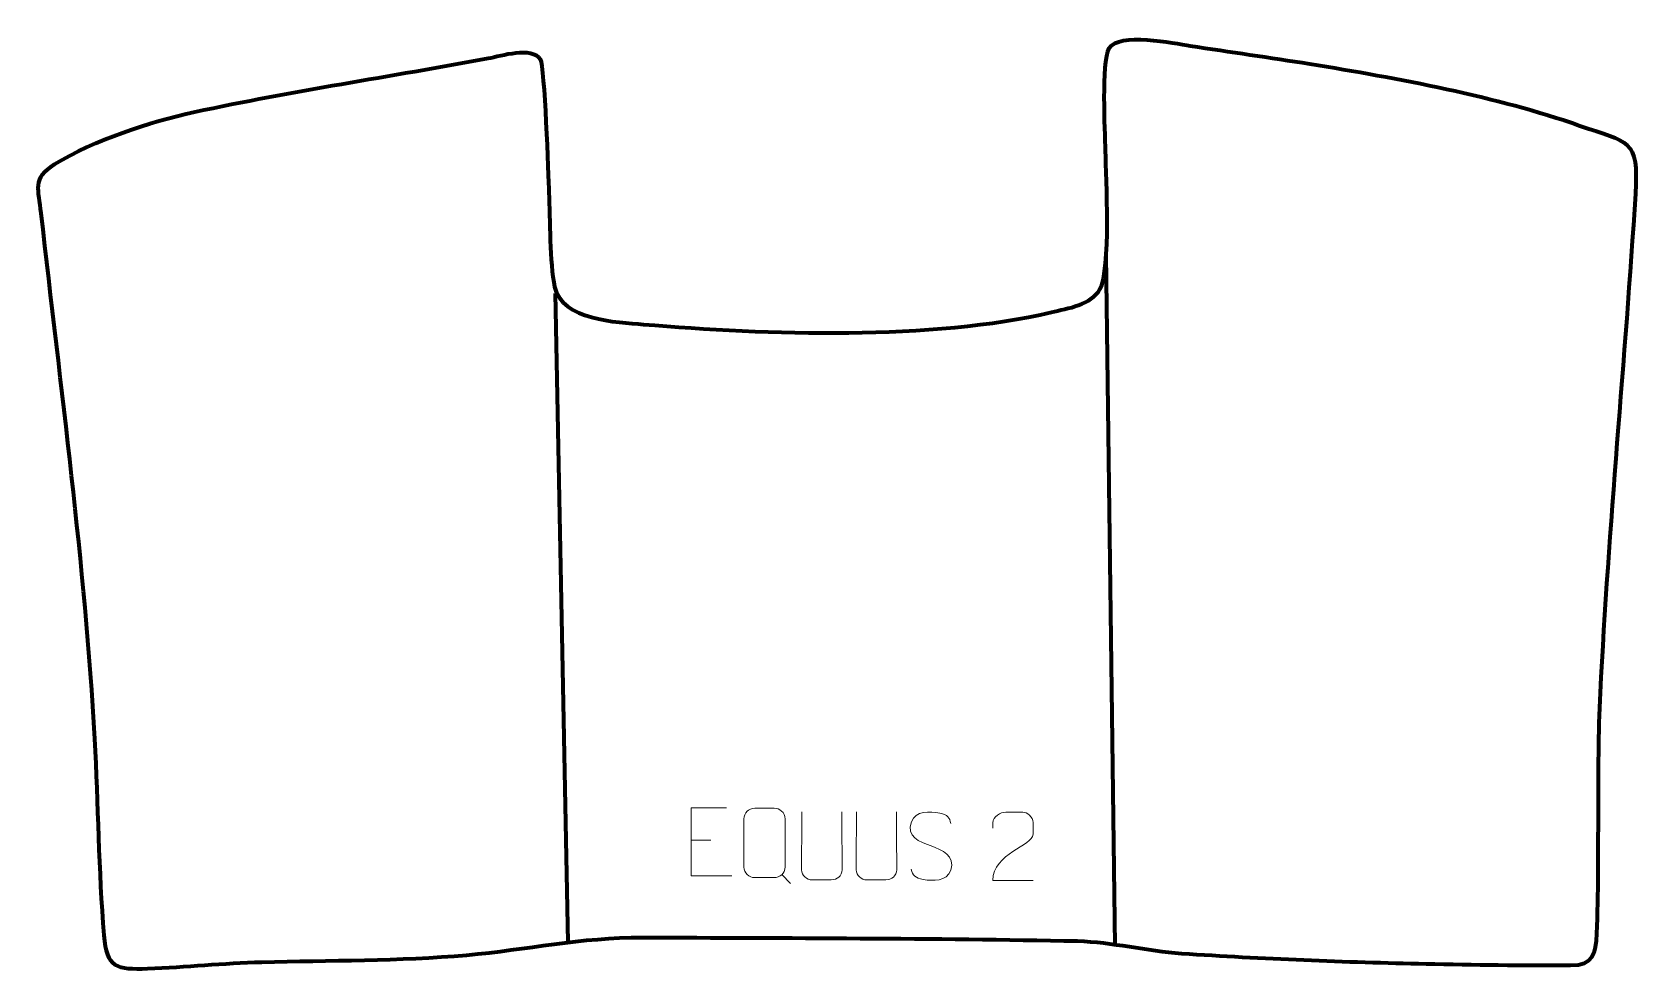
# Model space of a CAD drawing. Header units: millimetres. Extents: x 1251 to 1840, y 110 to 453.
import ezdxf

# ---------------------------------------------------------------- set-up
doc = ezdxf.new("R2010")
doc.units = ezdxf.units.MM
doc.header["$MEASUREMENT"] = 0
doc.layers.add('layer 2', color=7, linetype='Continuous')
doc.layers.add('layer 3', color=7, linetype='Continuous')

msp = doc.modelspace()

# ---------------------------------------------------------------- linework, layer by layer
at = {"layer": 'layer 2', "color": 142, "lineweight": 158}
for points in [[(1644.4886, 371.392), (1644.4886, 371.392), (1647.7893, 118.5671), (1647.7893, 118.5671)], [(1442.8582, 357.3326), (1442.8582, 357.3326), (1447.4212, 119.7399), (1447.4212, 119.7399)]]:
    msp.add_open_spline(points, degree=3, dxfattribs=at)
at = {"layer": 'layer 3', "color": 242, "lineweight": 158}
msp.add_open_spline([(1310.8811, 423.8005), (1294.0641, 420.0511), (1274.233, 413.5785), (1259.4957, 404.6006), (1259.4957, 404.6006), (1251.2881, 399.6005), (1253.649, 395.1496), (1254.5936, 386.7297), (1254.5936, 386.7297), (1261.7767, 322.9732), (1270.6301, 258.1762), (1274.2756, 194.1758), (1274.2756, 194.1758), (1275.5357, 170.3319), (1275.7255, 146.0786), (1277.642, 122.3328), (1277.642, 122.3328), (1278.6166, 110.2573), (1282.3435, 109.6507), (1293.5443, 109.9879), (1293.5443, 109.9879), (1307.6111, 110.6153), (1321.2224, 111.9898), (1335.4176, 112.3705), (1335.4176, 112.3705), (1359.9747, 113.0192), (1386.0446, 112.802), (1410.3953, 114.9405), (1410.3953, 114.9405), (1432.6097, 116.9455), (1452.1089, 121.4788), (1474.8487, 121.3943), (1474.8487, 121.3943), (1527.8418, 121.187), (1581.1912, 121.1526), (1634.1547, 120.1092), (1634.1547, 120.1092), (1646.8765, 119.7586), (1659.3815, 116.4407), (1672.3455, 115.5661), (1672.3455, 115.5661), (1701.8106, 113.5783), (1732.2474, 112.3772), (1761.7811, 111.7632), (1761.7811, 111.7632), (1779.2912, 111.4336), (1797.213, 111.1084), (1814.7097, 111.2026), (1814.7097, 111.2026), (1823.0408, 111.2476), (1823.8399, 115.3408), (1824.2565, 122.9468), (1824.2565, 122.9468), (1825.3298, 152.3933), (1824.1239, 181.554), (1825.5453, 211.1247), (1825.5453, 211.1247), (1828.6055, 272.1134), (1834.6579, 332.831), (1838.4546, 393.7492), (1838.4546, 393.7492), (1839.7327, 414.2568), (1836.041, 412.4139), (1818.1694, 418.7258), (1818.1694, 418.7258), (1787.4692, 429.4995), (1751.3966, 436.1798), (1719.2032, 441.3704), (1719.2032, 441.3704), (1704.6273, 443.7205), (1690.0084, 445.6744), (1675.391, 448.0228), (1675.391, 448.0228), (1669.6466, 448.9707), (1649.0436, 452.9773), (1645.778, 447.1635), (1645.778, 447.1635), (1642.9098, 441.2097), (1644.2388, 417.5363), (1644.4115, 409.385), (1644.4115, 409.385), (1644.6464, 399.5867), (1646.4031, 365.9161), (1642.3691, 358.8758), (1642.3691, 358.8758), (1639.0209, 353.0325), (1630.6761, 351.9037), (1624.5973, 350.4318), (1624.5973, 350.4318), (1581.1592, 340.1774), (1519.9044, 342.1517), (1475.1551, 345.9868), (1475.1551, 345.9868), (1465.2371, 346.815), (1445.2604, 347.466), (1442.6263, 359.7297), (1442.6263, 359.7297), (1440.7216, 368.5974), (1440.9934, 384.4642), (1440.5672, 394.2428), (1440.5672, 394.2428), (1440.3075, 400.283), (1438.9645, 440.5393), (1437.3726, 443.0397), (1437.3726, 443.0397), (1434.2569, 447.9336), (1423.0985, 444.3), (1418.3428, 443.4191), (1418.3428, 443.4191), (1382.52, 436.7845), (1346.5304, 431.4213), (1310.8811, 423.8005)], degree=3, knots=[0, 0, 0, 0, 0.03448276, 0.03448276, 0.03448276, 0.03448276, 0.06896552, 0.06896552, 0.06896552, 0.06896552, 0.10344828, 0.10344828, 0.10344828, 0.10344828, 0.13793103, 0.13793103, 0.13793103, 0.13793103, 0.17241379, 0.17241379, 0.17241379, 0.17241379, 0.20689655, 0.20689655, 0.20689655, 0.20689655, 0.24137931, 0.24137931, 0.24137931, 0.24137931, 0.27586207, 0.27586207, 0.27586207, 0.27586207, 0.31034483, 0.31034483, 0.31034483, 0.31034483, 0.34482759, 0.34482759, 0.34482759, 0.34482759, 0.37931034, 0.37931034, 0.37931034, 0.37931034, 0.4137931, 0.4137931, 0.4137931, 0.4137931, 0.44827586, 0.44827586, 0.44827586, 0.44827586, 0.48275862, 0.48275862, 0.48275862, 0.48275862, 0.51724138, 0.51724138, 0.51724138, 0.51724138, 0.55172414, 0.55172414, 0.55172414, 0.55172414, 0.5862069, 0.5862069, 0.5862069, 0.5862069, 0.62068966, 0.62068966, 0.62068966, 0.62068966, 0.65517241, 0.65517241, 0.65517241, 0.65517241, 0.68965517, 0.68965517, 0.68965517, 0.68965517, 0.72413793, 0.72413793, 0.72413793, 0.72413793, 0.75862069, 0.75862069, 0.75862069, 0.75862069, 0.79310345, 0.79310345, 0.79310345, 0.79310345, 0.82758621, 0.82758621, 0.82758621, 0.82758621, 0.86206897, 0.86206897, 0.86206897, 0.86206897, 0.89655172, 0.89655172, 0.89655172, 0.89655172, 0.93103448, 0.93103448, 0.93103448, 0.93103448, 1, 1, 1, 1], dxfattribs=at)
at = {"layer": 'layer 3', "color": 250, "lineweight": 9}
for points, knots in [([(1505.5488, 169.0125), (1505.5488, 169.0125), (1492.6749, 169.0125), (1492.6749, 169.0125), (1492.6749, 169.0125), (1492.6749, 169.0125), (1492.6749, 144.0589), (1492.6749, 144.0589), (1492.6749, 144.0589), (1492.6749, 144.0589), (1507.5407, 144.0589), (1507.5407, 144.0589)], [0, 0, 0, 0, 0.25, 0.25, 0.25, 0.25, 0.5, 0.5, 0.5, 0.5, 1, 1, 1, 1]), ([(1515.9214, 168.8342), (1518.2892, 168.8342), (1520.6572, 168.8342), (1523.0252, 168.8342), (1523.0252, 168.8342), (1525.007, 168.8704), (1527.0343, 167.3519), (1527.0614, 164.8703), (1527.0614, 164.8703), (1527.0611, 159.0197), (1527.0611, 153.1688), (1527.0614, 147.3174), (1527.0614, 147.3174), (1526.9192, 144.9521), (1525.2117, 143.4458), (1523.0252, 143.4348), (1523.0252, 143.4348), (1520.6512, 143.4353), (1518.2774, 143.4353), (1515.9039, 143.4348), (1515.9039, 143.4348), (1513.944, 143.3276), (1511.9362, 145.2461), (1511.9477, 147.2998), (1511.9477, 147.2998), (1511.948, 153.1738), (1511.948, 159.0476), (1511.9477, 164.921), (1511.9477, 164.921), (1511.952, 167.0976), (1513.7302, 168.8479), (1515.9214, 168.8342)], [0, 0, 0, 0, 0.11111111, 0.11111111, 0.11111111, 0.11111111, 0.22222222, 0.22222222, 0.22222222, 0.22222222, 0.33333333, 0.33333333, 0.33333333, 0.33333333, 0.44444444, 0.44444444, 0.44444444, 0.44444444, 0.55555556, 0.55555556, 0.55555556, 0.55555556, 0.66666667, 0.66666667, 0.66666667, 0.66666667, 0.77777778, 0.77777778, 0.77777778, 0.77777778, 1, 1, 1, 1]), ([(1547.8319, 167.5614), (1547.8315, 162.0219), (1547.9273, 151.8201), (1547.9277, 146.2797), (1547.9277, 146.2797), (1547.7879, 144.0402), (1546.1107, 142.614), (1543.963, 142.6035), (1543.963, 142.6035), (1541.6311, 142.6039), (1539.2992, 142.6039), (1536.9677, 142.6035), (1536.9677, 142.6035), (1535.0427, 142.502), (1533.0706, 144.3185), (1533.0818, 146.263), (1533.0818, 146.263), (1533.0821, 151.8249), (1533.1775, 162.0003), (1533.1771, 167.5614)], [0, 0, 0, 0, 0.16666667, 0.16666667, 0.16666667, 0.16666667, 0.33333333, 0.33333333, 0.33333333, 0.33333333, 0.5, 0.5, 0.5, 0.5, 0.66666667, 0.66666667, 0.66666667, 0.66666667, 1, 1, 1, 1]), ([(1567.8319, 167.5614), (1567.8315, 162.0219), (1567.9273, 151.8201), (1567.9277, 146.2797), (1567.9277, 146.2797), (1567.7879, 144.0402), (1566.1107, 142.614), (1563.963, 142.6035), (1563.963, 142.6035), (1561.6311, 142.6039), (1559.2992, 142.6039), (1556.9677, 142.6035), (1556.9677, 142.6035), (1555.0427, 142.502), (1553.0706, 144.3185), (1553.0818, 146.263), (1553.0818, 146.263), (1553.0821, 151.8249), (1553.1775, 162.0003), (1553.1771, 167.5614)], [0, 0, 0, 0, 0.16666667, 0.16666667, 0.16666667, 0.16666667, 0.33333333, 0.33333333, 0.33333333, 0.33333333, 0.5, 0.5, 0.5, 0.5, 0.66666667, 0.66666667, 0.66666667, 0.66666667, 1, 1, 1, 1]), ([(1580.5047, 155.0805), (1576.2564, 156.5509), (1571.3483, 158.3467), (1573.3534, 163.867), (1573.3534, 163.867), (1574.8569, 168.0069), (1580.0705, 167.6184), (1583.6741, 167.0173), (1583.6741, 167.0173), (1586.5347, 166.5401), (1587.3994, 165.3269), (1587.71, 163.2428)], [0, 0, 0, 0, 0.25, 0.25, 0.25, 0.25, 0.5, 0.5, 0.5, 0.5, 1, 1, 1, 1]), ([(1617.8707, 142.4195), (1612.9563, 142.4198), (1608.0419, 142.4198), (1603.1278, 142.4195), (1603.1278, 142.4195), (1603.1278, 152.3518), (1617.7788, 154.993), (1617.8707, 159.3033), (1617.8707, 159.3033), (1617.8704, 160.7274), (1617.8704, 162.1511), (1617.8707, 163.5744), (1617.8707, 163.5744), (1617.8538, 165.6515), (1615.731, 167.3763), (1614.06, 167.3936), (1614.06, 167.3936), (1611.9868, 167.3932), (1609.9139, 167.3932), (1607.8415, 167.3936), (1607.8415, 167.3936), (1606.0194, 167.4101), (1603.1947, 165.618), (1603.1278, 163.5244), (1603.1278, 163.5244), (1603.1278, 163.5244), (1603.1278, 161.4696), (1603.1278, 161.4696)], [0, 0, 0, 0, 0.125, 0.125, 0.125, 0.125, 0.25, 0.25, 0.25, 0.25, 0.375, 0.375, 0.375, 0.375, 0.5, 0.5, 0.5, 0.5, 0.625, 0.625, 0.625, 0.625, 0.75, 0.75, 0.75, 0.75, 1, 1, 1, 1]), ([(1580.5047, 155.0804), (1584.5233, 153.4337), (1589.5528, 151.5454), (1587.7188, 146.1851), (1587.7188, 146.1851), (1586.259, 141.9187), (1581.3482, 142.1754), (1577.6221, 142.7301), (1577.6221, 142.7301), (1574.8721, 143.1399), (1573.6512, 144.3534), (1573.2732, 146.4656)], [0, 0, 0, 0, 0.25, 0.25, 0.25, 0.25, 0.5, 0.5, 0.5, 0.5, 1, 1, 1, 1])]:
    msp.add_open_spline(points, degree=3, knots=knots, dxfattribs=at)
for points in [[(1492.6749, 157.1328), (1492.6749, 157.1328), (1499.843, 157.1328), (1499.843, 157.1328)], [(1525.8515, 144.5328), (1525.8515, 144.5328), (1529.0617, 141.3259), (1529.0617, 141.3259)]]:
    msp.add_open_spline(points, degree=3, dxfattribs=at)

doc.saveas('drawing.dxf')
